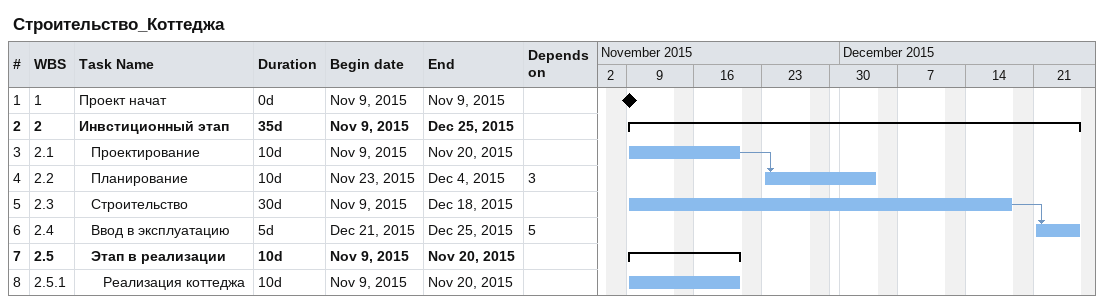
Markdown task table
Строительство_Коттеджа

| ID | WBS | Task | Duration | Start | Finish | Predecessors |
|---|---|---|---|---|---|---|
| 1 | 1 | Проект начат | 0d | 2015-11-09 | 2015-11-09 |  |
| 2 | 2 | **Инвстиционный этап** | 35d | 2015-11-09 | 2015-12-25 |  |
| 3 | 2.1 | Проектирование | 10d | 2015-11-09 | 2015-11-20 |  |
| 4 | 2.2 | Планирование | 10d | 2015-11-23 | 2015-12-04 | 3 |
| 5 | 2.3 | Строительство | 30d | 2015-11-09 | 2015-12-18 |  |
| 6 | 2.4 | Ввод в эксплуатацию | 5d | 2015-12-21 | 2015-12-25 | 5 |
| 7 | 2.5 | **Этап в реализации** | 10d | 2015-11-09 | 2015-11-20 |  |
| 8 | 2.5.1 | Реализация коттеджа | 10d | 2015-11-09 | 2015-11-20 |  |
